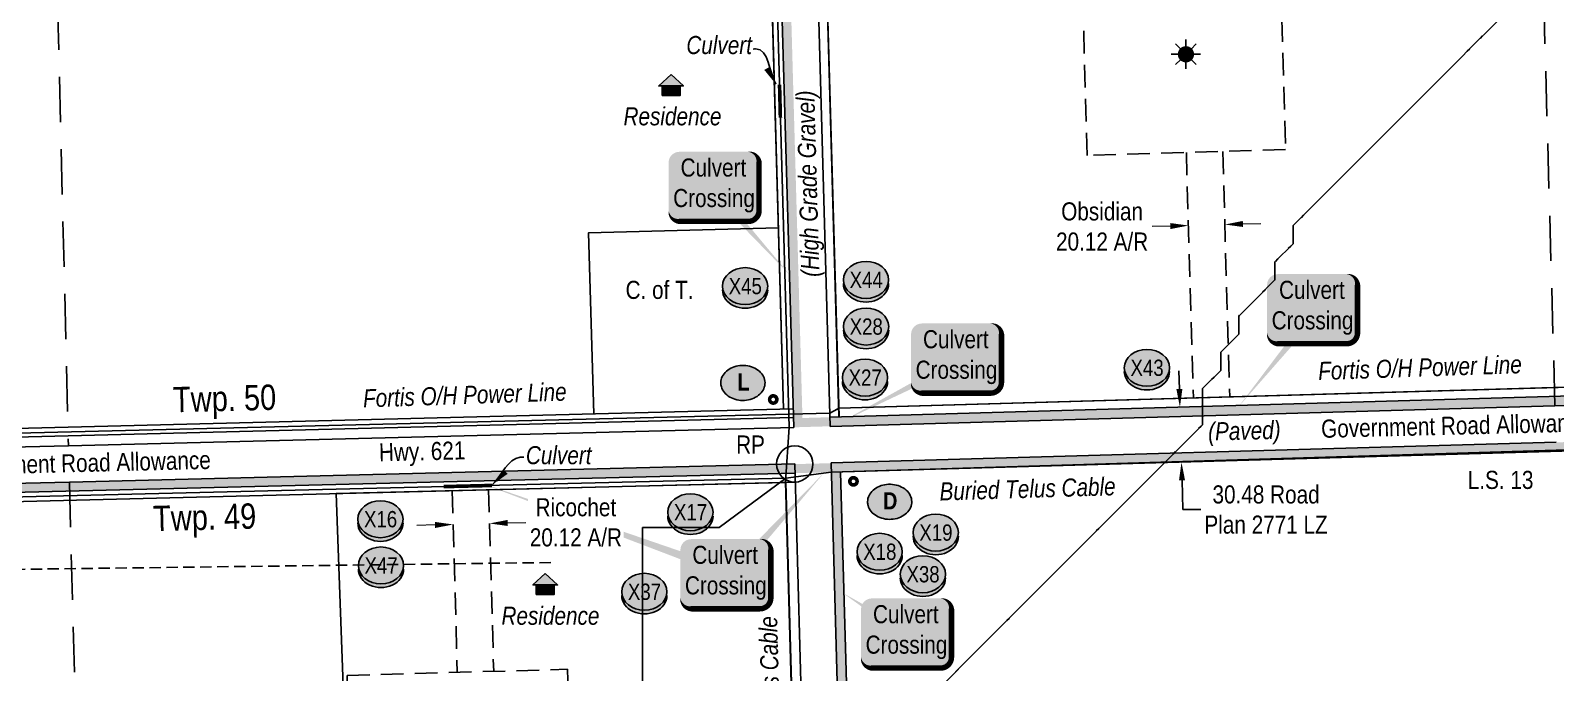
# Model space of a CAD drawing. Extents: x 629055 to 633377, y 5904225 to 5907946.
# Drawn here: x 631216 to 632059, y 5905075 to 5905430 of the extents above; entities that cross this region are included whole.
import ezdxf
from ezdxf.enums import TextEntityAlignment as Align

# ---------------------------------------------------------------- set-up
doc = ezdxf.new("R2010")
doc.units = 0
doc.header["$LTSCALE"] = 5
doc.header["$PDSIZE"] = 5
for name, pattern in [('foc-ACCESSROAD', [3.75, 2.5, -1.25]), ('foc-LSD', [8, 5, -3]), ('foc-WHEELTRACKS', [2, 0.4, -1.6]), ('UG_PIPE', [1.875, 1.25, -0.625])]:
    doc.linetypes.add(name, pattern=pattern)
for name, color, linetype in [('35', 37, 'Continuous'), ('AS-FENCE', 48, 'foc-FENCE'), ('AS-PIPE-UG', 44, 'UG_PIPE'), ('AS-POWER', 104, 'foc-POWER'), ('AS-POWER-T', 104, 'Continuous'), ('AS-RESIDENCE', 14, 'Continuous'), ('AS-TELEPHONE-T', 224, 'Continuous'), ('AS-TELUS', 224, 'foc-TEL'), ('C-AR', 13, 'foc-ACCESSROAD'), ('C-WS', 13, 'foc-ACCESSROAD'), ('C-WS-S', 13, 'Continuous'), ('CG-NOTES', 7, 'Continuous'), ('D-TXT', 6, 'Continuous'), ('F-AR', 190, 'foc-ACCESSROAD'), ('F-WS', 190, 'foc-ACCESSROAD'), ('L-ROAD-T', 7, 'Continuous'), ('L-SEC', 7, 'Continuous'), ('L-SECTION-LSD', 7, 'foc-LSD'), ('L-TITLEDB', 4, 'Continuous'), ('L-TITLEDB-T', 4, 'Continuous'), ('P-CROSSINGS', 250, 'Continuous'), ('T-WATER-P3', 160, 'foc-WHEELTRACKS'), ('T-WATER-T', 170, 'Continuous')]:
    doc.layers.add(name, color=color, linetype=linetype)
for name, color, linetype, lineweight in [('AS-GENERAL', 48, 'Continuous', 18), ('C-AR-T', 13, 'Continuous', 9), ('F-AR-T', 190, 'Continuous', 9), ('T-TEXT', 48, 'Continuous', 18)]:
    doc.layers.add(name, color=color, linetype=linetype, lineweight=lineweight)
for name, color, linetype, true_color in [('oil_and_gas_wells_dh', 7, 'Continuous', 0x49344a), ('oil_and_gas_wells_pt', 7, 'Continuous', 0x2ae332), ('P-PROPOSED-WL3', 92, 'Continuous', 0x00bd00), ('P-PROPOSED-WL4', 7, 'Continuous', 0x5b5bc8)]:
    doc.layers.add(name, color=color, linetype=linetype, true_color=true_color)
doc.styles.add('100L', font='ARIALN.TTF', dxfattribs={"height": 11})
doc.styles.add('80', font='ARIALN.TTF', dxfattribs={"height": 10})
doc.styles.add('80CG', font='ARIALN.TTF', dxfattribs={"height": 10})
doc.styles.add('80L', font='ARIALN.TTF', dxfattribs={"height": 10})
doc.styles.add('80LS', font='ARIALNI.TTF', dxfattribs={"height": 10})
doc.styles.add('BOLD', font='ARIALNB.TTF')
doc.styles.add('Crossing', font='ARIALN.TTF', dxfattribs={"height": 10})
doc.styles.add('foc-LtypeFont', font='ARIALN.TTF', dxfattribs={"height": 7.35})
doc.linetypes.add('foc-FENCE', pattern='A,10,-1,["X",foc-LtypeFont,S=0.2,R=0,X=-0.625,Y=-0.75],-1.24', length=12.24)
doc.linetypes.add('foc-FENCE-NOLINE', pattern='A,0,-6,["X",foc-LtypeFont,S=0.2,R=0,X=-0.625,Y=-0.75],-6.24', length=12.24)
doc.linetypes.add('foc-POWER', pattern='A,6,-1,["P",foc-LtypeFont,S=0.2,R=0,X=-0.625,Y=-0.75],-1.24,4', length=12.24)
doc.linetypes.add('foc-POWER-NOLINE', pattern='A,0,-4,["P",foc-LtypeFont,S=0.2,R=0,X=-0.625,Y=-0.75],-8.24', length=12.24)
doc.linetypes.add('foc-TEL', pattern='A,2,-1,["T",foc-LtypeFont,S=0.2,R=0,X=-0.425,Y=-0.75],-1.24,8', length=12.24)
doc.linetypes.add('foc-TOPO-flowdirection-NOLINE', pattern='A,0,[">",foc-LtypeFont,S=0.3,R=0,X=0,Y=-0.945],-20,[">",foc-LtypeFont,S=0.3,R=0,X=0,Y=-0.945],0', length=20)
doc.dimstyles.new('Compass 5 000', dxfattribs={"dimscale": 5, "dimtxt": 9, "dimasz": 2, "dimexe": 0.2, "dimexo": 0.0625, "dimgap": 0.5, "dimtad": 0, "dimtih": 1, "dimtoh": 1, "dimzin": 0, "dimdsep": 46, "dimtxsty": '80CG', "dimcen": 0.1, "dimse1": 1, "dimse2": 1, "dimclrd": 256, "dimclrt": 256, "dimaunit": 1, "dimadec": 4, "dimazin": 0, "dimtfac": 0.06, "dimtofl": 0, "dimtmove": 0, "dimatfit": 1, "dimfxl": 0.2, "dimtolj": 1, "dimtzin": 0, "dimlwd": -1, "dimarcsym": 0})

# ---------------------------------------------------------------- blocks, each defined once
blk = doc.blocks.new('*D650')
at = {"layer": 'L-TITLEDB-T', "transparency": 16777216}
for p, q in [((631616.05, 5905454.06), (631601.1, 5905453.64)), ((631666.5, 5905455.48), (631676.5, 5905455.76))]:
    blk.add_line(p, q, dxfattribs=at)
for points in [[(631616.01, 5905455.73), (631616.1, 5905452.39), (631626.05, 5905454.34)], [(631666.46, 5905457.14), (631666.55, 5905453.81), (631656.51, 5905455.19)]]:
    blk.add_solid(points, dxfattribs=at)
at = {"layer": 'L-TITLEDB-T', "transparency": 16777216, "insert": (631565.1, 5905453.64), "char_height": 10, "attachment_point": 5, "style": '80CG'}
blk.add_mtext('\\A1;30.48 Road \\PPlan 5805 LZ', dxfattribs=at)
blk = doc.blocks.new('label_road_paved')
at = {"layer": 'L-ROAD-T', "style": '80L'}
blk.add_text('Government Road Allowance', height=10, dxfattribs=at).set_placement((0, 0), align=Align.MIDDLE_CENTER)
at = {"layer": 'T-TEXT', "style": '80LS'}
blk.add_text('(Paved)', height=10, dxfattribs=at).set_placement((-116.94, 0), align=Align.MIDDLE_CENTER)
blk = doc.blocks.new('res_occ')
for points in [[(0.1, 0.89), (-1.26, -0.37), (1.46, -0.37)], [(-0.9, -1.43), (1.1, -1.43), (1.1, -0.37), (-0.9, -0.37)]]:
    blk.add_hatch(color=14).paths.add_polyline_path(points)
at = {"color": 14}
for points in [[(0.1, 0.89), (-1.26, -0.37), (1.46, -0.37)], [(-0.9, -1.43), (1.1, -1.43), (1.1, -0.37), (-0.9, -0.37)]]:
    blk.add_lwpolyline(points, close=True, dxfattribs=at)
blk = doc.blocks.new('*D677')
at = {"layer": 'L-TITLEDB-T', "transparency": 16777216}
for p, q in [((631851.41, 5905231.68), (631851.12, 5905241.67)), ((631852.86, 5905181.27), (631853.33, 5905165.05)), ((631853.33, 5905165.05), (631863.33, 5905165.05))]:
    blk.add_line(p, q, dxfattribs=at)
for points in [[(631853.08, 5905231.73), (631849.75, 5905231.63), (631851.7, 5905221.68)], [(631854.53, 5905181.31), (631851.2, 5905181.22), (631852.58, 5905191.26)]]:
    blk.add_solid(points, dxfattribs=at)
at = {"layer": 'L-TITLEDB-T', "transparency": 16777216, "insert": (631899.33, 5905165.05), "char_height": 10, "attachment_point": 5, "style": '80CG'}
blk.add_mtext('\\A1;30.48 Road \\PPlan 2771 LZ', dxfattribs=at)
blk = doc.blocks.new('*D680')
at = {"layer": 'F-AR-T', "transparency": 16777216}
for p, q in [((631480.08, 5905157.69), (631490.07, 5905157.97)), ((631439.98, 5905156.57), (631429.98, 5905156.29))]:
    blk.add_line(p, q, dxfattribs=at)
for points in [[(631439.93, 5905158.24), (631440.02, 5905154.9), (631449.97, 5905156.85)], [(631480.03, 5905159.36), (631480.12, 5905156.03), (631470.08, 5905157.41)]]:
    blk.add_solid(points, dxfattribs=at)
at = {"layer": 'F-AR-T', "transparency": 16777216, "insert": (631517.81, 5905157.97), "char_height": 10, "attachment_point": 5, "style": '80CG', "bg_fill": 3, "box_fill_scale": 1.1, "bg_fill_color": 256, "bg_fill_true_color": 13158600, "bg_fill_transparency": 0}
blk.add_mtext('\\A1;Ricochet\\P20.12 A/R', dxfattribs=at)
blk = doc.blocks.new('RP')
at = {"layer": '35', "color": 3}
blk.add_circle((0, 0), 10, dxfattribs=at)
at = {"layer": '35', "color": 3, "style": '80'}
blk.add_attdef('RP_001', (-32.36, 5.75), '', height=10, dxfattribs=at)
blk = doc.blocks.new('AA')
at = {"const_width": 4}
blk.add_lwpolyline([(-1, 0, 1), (1, 0, 1)], format="xyb", close=True, dxfattribs=at)
blk.add_circle((0, 0), 2)
blk = doc.blocks.new('Route_Letters')
h = blk.add_hatch(color=255)
h.dxf.hatch_style = 1
edge = h.paths.add_edge_path()
edge.add_ellipse((-0.12, 0.46), major_axis=(-11.97, 0), ratio=0.789318, start_angle=0, end_angle=360)
at = {"color": 5}
blk.add_open_spline([(-12.34, 0.46), (-12.34, -0.25), (-12.24, -0.97), (-11.72, -2.79), (-11.14, -3.88), (-9.56, -5.81), (-8.54, -6.66), (-6.22, -8.02), (-4.9, -8.54), (-2.12, -9.17), (-0.66, -9.3), (2.22, -9.13), (3.64, -8.84), (6.27, -7.89), (7.48, -7.22), (9.54, -5.6), (10.38, -4.64), (11.6, -2.54), (11.97, -1.4), (12.18, 0.91), (12.02, 2.08), (11.2, 4.3), (10.54, 5.35), (8.8, 7.2), (7.72, 7.99), (5.29, 9.24), (3.93, 9.68), (1.11, 10.18), (-0.35, 10.23), (-3.22, 9.91), (-4.61, 9.55), (-7.16, 8.47), (-8.32, 7.75), (-10.24, 6.02), (-11, 5.02), (-12.05, 2.86), (-12.32, 1.7), (-12.34, 0.52), (-12.34, 0.49), (-12.34, 0.46)], degree=3, knots=[0, 0, 0, 0, 0.219529, 0.219529, 0.575727, 0.575727, 0.931924, 0.931924, 1.288121, 1.288121, 1.644318, 1.644318, 2.000515, 2.000515, 2.356712, 2.356712, 2.712909, 2.712909, 3.069107, 3.069107, 3.425304, 3.425304, 3.781501, 3.781501, 4.137698, 4.137698, 4.493895, 4.493895, 4.850092, 4.850092, 5.20629, 5.20629, 5.562487, 5.562487, 5.918684, 5.918684, 6.274881, 6.274881, 6.283185, 6.283185, 6.283185, 6.283185], dxfattribs=at)
at = {"color": 14, "style": 'BOLD'}
blk.add_attdef('A', text='', height=9.5, dxfattribs=at).set_placement((0.22, 0.98), align=Align.MIDDLE)
blk = doc.blocks.new('xing2')
h = blk.add_hatch(color=50)
h.dxf.hatch_style = 1
edge = h.paths.add_edge_path()
edge.add_ellipse((0, 0), major_axis=(-12.5, 0), ratio=0.816297, start_angle=0, end_angle=360)
h = blk.add_hatch(color=250)
h.dxf.hatch_style = 1
edge = h.paths.add_edge_path()
edge.add_ellipse((0, -2.05), major_axis=(-12.5, 0), ratio=0.816297, start_angle=0, end_angle=180)
edge.add_line((12.5, -2.05), (12.5, 0))
edge.add_ellipse((0, 0), major_axis=(-12.5, 0), ratio=0.816297, start_angle=0, end_angle=180, ccw=False)
edge.add_line((-12.5, 0), (-12.5, -2.05))
at = {"color": 250}
blk.add_ellipse((0, 0), major_axis=(-12.5, 0), ratio=0.816297, dxfattribs=at)
blk.add_ellipse((0, -2.05), major_axis=(-12.5, 0), ratio=0.816297, start_param=0, end_param=3.141593, dxfattribs=at)
at = {"color": 250, "style": 'Crossing'}
blk.add_attdef('CROSSING', text='', height=9, dxfattribs=at).set_placement((0.09, 0.02), align=Align.MIDDLE_CENTER)
at = {"color": 250, "style": 'Crossing', "flags": 1}
for tag, p in [('OWNER', (0.09, -12.49)), ('DESCRIPTION', (0.09, -25.77)), ('LOCATION', (0.09, -39.3)), ('DWG_REF', (0.09, -52.84))]:
    blk.add_attdef(tag, text='', height=9, dxfattribs=at).set_placement(p, align=Align.MIDDLE_CENTER)
blk = doc.blocks.new('GAS')
h = blk.add_hatch(color=255)
h.dxf.hatch_style = 1
edge = h.paths.add_edge_path()
edge.add_arc((0, 0), 0.9, 0, 360)
for p, q in [((-0.81, 0), (-1.62, 0)), ((-0.57, 0.57), (-1.14, 1.14)), ((0, 0.81), (0, 1.62)), ((0.57, 0.57), (1.14, 1.14)), ((1.62, 0), (0.81, 0)), ((-0.57, -0.57), (-1.14, -1.14)), ((0, -0.81), (0, -1.62)), ((1.14, -1.14), (0.57, -0.57))]:
    blk.add_line(p, q)
blk.add_circle((0, 0), 0.8)
blk = doc.blocks.new('*D747')
at = {"layer": 'C-AR-T', "transparency": 16777216}
for p, q in [((631846.42, 5905321.75), (631836.43, 5905321.46)), ((631886.52, 5905322.91), (631896.51, 5905323.2))]:
    blk.add_line(p, q, dxfattribs=at)
for points in [[(631846.37, 5905323.42), (631846.47, 5905320.09), (631856.42, 5905322.04)], [(631886.47, 5905324.57), (631886.57, 5905321.24), (631876.52, 5905322.62)]]:
    blk.add_solid(points, dxfattribs=at)
at = {"layer": 'C-AR-T', "transparency": 16777216, "insert": (631808.69, 5905321.46), "char_height": 10, "attachment_point": 5, "style": '80CG'}
blk.add_mtext('\\A1;Obsidian\\P20.12 A/R', dxfattribs=at)
blk = doc.blocks.new('*U772')
h = blk.add_hatch(color=254)
edge = h.paths.add_edge_path()
edge.add_line((-19, -20), (19, -20))
edge.add_arc((19, -14), 6, 270, 360)
edge.add_line((25, -14), (25, 12.5))
edge.add_arc((19, 12.5), 6, 0, 90)
edge.add_line((19, 18.5), (-19, 18.5))
edge.add_arc((-19, 12.5), 6, 90, 180)
edge.add_line((-25, 12.5), (-25, -14))
edge.add_arc((-19, -14), 6, 180, 270)
at = {"color": 160, "flags": 128}
blk.add_lwpolyline([(-19, -20, 3, 3, 0), (19, -20, 3, 3, 0.414214), (25, -14, 3, 3, 0), (25, 12.5, 3, 0, 0.414214), (19, 18.5, 0, 0, 0), (-19, 18.5, 0, 0, 0.414214), (-25, 12.5, 0, 0, 0), (-25, -14, 0, 3, 0.414214)], format="xyseb", close=True, dxfattribs=at)
at = {"color": 160, "style": '80'}
blk.add_attdef('ENTER_TEXT_001', (-26.85, -4.92), '', height=10, dxfattribs=at)

msp = doc.modelspace()

# ---------------------------------------------------------------- linework, layer by layer
at = {"layer": 'AS-FENCE', "linetype": 'foc-FENCE-NOLINE', "flags": 128}
msp.add_lwpolyline([(631632.609, 5905220.644), (631610.664, 5906002.452)], dxfattribs=at)
at = {"layer": 'AS-GENERAL', "const_width": 1.999, "flags": 128}
for points in [[(631630.848, 5905381.618), (631630.392, 5905399.896)], [(631471.401, 5905178.409), (631444.738, 5905177.77)]]:
    msp.add_lwpolyline(points, dxfattribs=at)
at = {"layer": 'AS-PIPE-UG', "flags": 128}
msp.add_lwpolyline([(631503.927, 5905135.818), (630845.004, 5905127.387), (630843.678, 5905176.366)], dxfattribs=at)
at = {"layer": 'AS-POWER', "linetype": 'foc-POWER-NOLINE', "flags": 128}
for points in [[(631663.207, 5905216.536), (631637.972, 5906115.553)], [(631663.235, 5905221.132), (633286.125, 5905267.767)]]:
    msp.add_lwpolyline(points, dxfattribs=at)
at = {"layer": 'AS-POWER', "flags": 128}
msp.add_lwpolyline([(630033.659, 5905178.297), (631658.128, 5905218.434), (631662.598, 5905220.795)], dxfattribs=at)
at = {"layer": 'AS-TELUS', "flags": 128}
for points in [[(631658.8, 5904289.173), (631633.738, 5905180.415), (631635.674, 5905210.658), (631610.3, 5906114.803)], [(630014.127, 5905142.861), (631633.864, 5905182.378)]]:
    msp.add_lwpolyline(points, dxfattribs=at)
at = {"layer": 'C-AR'}
for p, q in [((631855.254, 5905362.409), (631859.163, 5905226.779)), ((631875.36, 5905362.988), (631879.268, 5905227.358))]:
    msp.add_line(p, q, dxfattribs=at)
at = {"layer": 'C-WS'}
msp.add_lwpolyline([(631800.43, 5905360.831), (631797.367, 5905470.473), (631907.016, 5905473.629), (631910.079, 5905363.987)], close=True, dxfattribs=at)
at = {"layer": 'F-AR'}
for p, q in [((631449.451, 5905175.56), (631452.259, 5905075.129)), ((631469.556, 5905176.122), (631472.365, 5905075.691))]:
    msp.add_line(p, q, dxfattribs=at)
at = {"layer": 'F-WS'}
msp.add_lwpolyline([(631394.75, 5904951.593), (631391.343, 5905073.426), (631513.176, 5905076.833), (631516.583, 5904954.999)], close=True, dxfattribs=at)
at = {"layer": 'L-SEC'}
for p, q in [((631626.968, 5905612.659), (631638.204, 5905210.374)), ((631658.306, 5905210.954), (631647.07, 5905613.24)), ((632459.763, 5905234.024), (632059.034, 5905222.489)), ((632059.034, 5905222.489), (631658.306, 5905210.954)), ((632059.034, 5905222.489), (632059.034, 5905222.489)), ((631638.204, 5905210.374), (631237.311, 5905200.374)), ((631237.311, 5905200.374), (630836.416, 5905190.375)), ((631658.868, 5905190.85), (632059.595, 5905202.385)), ((631670.098, 5904788.968), (631658.868, 5905190.85)), ((631237.807, 5905180.271), (631638.765, 5905190.272)), ((631638.765, 5905190.272), (631649.994, 5904788.4)), ((630836.848, 5905170.269), (631237.807, 5905180.271))]:
    msp.add_line(p, q, dxfattribs=at)
at = {"layer": 'L-SECTION-LSD'}
for p, q in [((632059.034, 5905222.489), (632036.677, 5906027.084)), ((631217.534, 5906004.018), (631237.311, 5905200.374)), ((631237.807, 5905180.271), (631259.894, 5904376.548))]:
    msp.add_line(p, q, dxfattribs=at)
at = {"layer": 'L-TITLEDB'}
for p, q in [((631607.513, 5906114.727), (631632.609, 5905220.644)), ((631637.972, 5906115.553), (631663.346, 5905216.256)), ((631664.175, 5905185.835), (631689.435, 5904289.971)), ((631633.846, 5905180.112), (631658.972, 5904289.177))]:
    msp.add_line(p, q, dxfattribs=at)
at = {"layer": 'L-TITLEDB', "flags": 128}
for points in [[(631629.801, 5905320.695), (631524.863, 5905318.032), (631527.671, 5905217.983)], [(632459.516, 5905244.081), (631663.235, 5905221.132)], [(632459.619, 5905239.196), (631658.193, 5905216.108)], [(633261.995, 5905231.847), (631658.996, 5905185.688)], [(631637.914, 5905220.779), (630836.2, 5905200.446), (630033.465, 5905181.165)], [(631637.923, 5905215.898), (630836.303, 5905195.671), (630033.831, 5905175.76)], [(631638.888, 5905185.114), (630034.181, 5905145.591)], [(631639.027, 5905180.236), (630837.118, 5905160.186), (630034.25, 5905140.952)]]:
    msp.add_lwpolyline(points, dxfattribs=at)
msp.add_lwpolyline([(631640.703, 5904936.957), (631394.11, 5904931.24), (631385.383, 5905173.935), (631633.846, 5905180.112)], close=True, dxfattribs=at)
at = {"layer": 'oil_and_gas_wells_dh'}
msp.add_point((631855.045, 5905416.67), dxfattribs=at)
at = {"layer": 'oil_and_gas_wells_pt'}
msp.add_point((631855.045, 5905416.67), dxfattribs=at)
at = {"layer": 'P-PROPOSED-WL3', "flags": 128}
msp.add_lwpolyline([(631661.606, 5905188.272, 4.998, 4.998, 0), (631658.942, 5905188.206, 4.998, 4.998, 0), (631641.335, 5905187.771, 4.998, 4.998, 0), (631638.837, 5905187.712, 4.998, 4.998, 0), (630836.919, 5905167.862, 4.998, 4.998, 0), (630034.103, 5905148.26, 4.998, 4.998, 0), (630016.517, 5905147.828, 4.998, 4.998, 0), (630016.703, 5905140.514, 0, 0, 0)], format="xyseb", dxfattribs=at)
at = {"layer": 'P-PROPOSED-WL4', "const_width": 4.998, "flags": 128}
for points in [[(631640.412, 5905220.842), (631618.743, 5905996.572), (631616.245, 5905996.505), (631610.835, 5905996.36)], [(631661.677, 5905185.765), (631667.516, 5904978.677), (631670.018, 5904978.602)]]:
    msp.add_lwpolyline(points, dxfattribs=at)
at = {"layer": 'T-WATER-P3', "flags": 128}
msp.add_lwpolyline([(631084.25, 5904431.999), (631094.25, 5904442), (631104.25, 5904452), (631114.25, 5904461.999), (631124.25, 5904472), (631134.25, 5904481.999), (631144.25, 5904491.999), (631154.25, 5904501.999), (631164.25, 5904512), (631174.25, 5904521.999), (631184.25, 5904532), (631194.25, 5904541.999), (631204.25, 5904551.999), (631214.25, 5904562), (631224.25, 5904571.999), (631234.25, 5904581.999), (631244.25, 5904591.999), (631254.25, 5904602), (631264.25, 5904612), (631274.25, 5904622), (631284.25, 5904631.999), (631294.25, 5904641.999), (631304.25, 5904651.999), (631314.25, 5904661.999), (631324.25, 5904671.999), (631334.25, 5904682), (631344.25, 5904692), (631354.25, 5904702), (631364.25, 5904711.999), (631374.25, 5904721.999), (631384.25, 5904732), (631394.25, 5904742), (631404.25, 5904751.999), (631414.25, 5904761.999), (631424.25, 5904772), (631434.25, 5904781.999), (631444.25, 5904792), (631454.25, 5904801.999), (631464.25, 5904811.999), (631474.25, 5904821.999), (631484.25, 5904832), (631494.25, 5904841.999), (631504.25, 5904852), (631514.25, 5904861.999), (631524.25, 5904871.999), (631534.25, 5904882), (631544.25, 5904892), (631554.25, 5904901.999), (631564.25, 5904911.999), (631574.25, 5904921.999), (631584.25, 5904931.999), (631594.25, 5904942), (631604.25, 5904952), (631614.25, 5904962), (631624.25, 5904972), (631634.25, 5904982), (631644.25, 5904991.999), (631654.25, 5905001.999), (631664.25, 5905011.999), (631674.25, 5905021.999), (631684.25, 5905031.999), (631694.25, 5905042), (631704.25, 5905051.999), (631714.25, 5905061.999), (631724.25, 5905072), (631734.25, 5905081.999), (631744.25, 5905091.999), (631754.25, 5905102), (631764.25, 5905111.999), (631774.25, 5905122), (631784.25, 5905131.999), (631794.25, 5905142), (631804.25, 5905151.999), (631814.25, 5905161.999), (631824.25, 5905172), (631834.25, 5905181.999), (631844.25, 5905191.999), (631854.25, 5905202), (631864.25, 5905211.999), (631864.25, 5905222), (631864.25, 5905231.999), (631874.25, 5905241.999), (631874.25, 5905251.999), (631884.25, 5905261.999), (631884.25, 5905272), (631894.25, 5905281.999), (631904.25, 5905291.999), (631904.25, 5905302), (631914.25, 5905312), (631914.25, 5905321.999), (631924.25, 5905331.999), (631934.25, 5905341.999), (631944.25, 5905351.999), (631954.25, 5905361.999), (631964.25, 5905371.999), (631974.25, 5905381.999), (631984.25, 5905391.999), (631994.25, 5905402), (632004.25, 5905411.999), (632014.25, 5905421.999), (632024.25, 5905431.999), (632034.25, 5905442), (632044.25, 5905451.999), (632054.25, 5905461.999), (632064.25, 5905471.999), (632074.25, 5905471.999), (632084.25, 5905471.999), (632094.25, 5905471.999), (632104.25, 5905471.999), (632111.536, 5905472)], dxfattribs=at)
at = {"layer": 'T-WATER-P3', "linetype": 'foc-TOPO-flowdirection-NOLINE', "flags": 128}
msp.add_lwpolyline([(631084.25, 5904431.999), (631094.25, 5904442), (631104.25, 5904452), (631114.25, 5904461.999), (631124.25, 5904472), (631134.25, 5904481.999), (631144.25, 5904491.999), (631154.25, 5904501.999), (631164.25, 5904512), (631174.25, 5904521.999), (631184.25, 5904532), (631194.25, 5904541.999), (631204.25, 5904551.999), (631214.25, 5904562), (631224.25, 5904571.999), (631234.25, 5904581.999), (631244.25, 5904591.999), (631254.25, 5904602), (631264.25, 5904612), (631274.25, 5904622), (631284.25, 5904631.999), (631294.25, 5904641.999), (631304.25, 5904651.999), (631314.25, 5904661.999), (631324.25, 5904671.999), (631334.25, 5904682), (631344.25, 5904692), (631354.25, 5904702), (631364.25, 5904711.999), (631374.25, 5904721.999), (631384.25, 5904732), (631394.25, 5904742), (631404.25, 5904751.999), (631414.25, 5904761.999), (631424.25, 5904772), (631434.25, 5904781.999), (631444.25, 5904792), (631454.25, 5904801.999), (631464.25, 5904811.999), (631474.25, 5904821.999), (631484.25, 5904832), (631494.25, 5904841.999), (631504.25, 5904852), (631514.25, 5904861.999), (631524.25, 5904871.999), (631534.25, 5904882), (631544.25, 5904892), (631554.25, 5904901.999), (631564.25, 5904911.999), (631574.25, 5904921.999), (631584.25, 5904931.999), (631594.25, 5904942), (631604.25, 5904952), (631614.25, 5904962), (631624.25, 5904972), (631634.25, 5904982), (631644.25, 5904991.999), (631654.25, 5905001.999), (631664.25, 5905011.999), (631674.25, 5905021.999), (631684.25, 5905031.999), (631694.25, 5905042), (631704.25, 5905051.999), (631714.25, 5905061.999), (631724.25, 5905072), (631734.25, 5905081.999), (631744.25, 5905091.999), (631754.25, 5905102), (631764.25, 5905111.999), (631774.25, 5905122), (631784.25, 5905131.999), (631794.25, 5905142), (631804.25, 5905151.999), (631814.25, 5905161.999), (631824.25, 5905172), (631834.25, 5905181.999), (631844.25, 5905191.999), (631854.25, 5905202), (631864.25, 5905211.999), (631864.25, 5905222), (631864.25, 5905231.999), (631874.25, 5905241.999), (631874.25, 5905251.999), (631884.25, 5905261.999), (631884.25, 5905272), (631894.25, 5905281.999), (631904.25, 5905291.999), (631904.25, 5905302), (631914.25, 5905312), (631914.25, 5905321.999), (631924.25, 5905331.999), (631934.25, 5905341.999), (631944.25, 5905351.999), (631954.25, 5905361.999), (631964.25, 5905371.999), (631974.25, 5905381.999), (631984.25, 5905391.999), (631994.25, 5905402), (632004.25, 5905411.999), (632014.25, 5905421.999), (632024.25, 5905431.999), (632034.25, 5905442), (632044.25, 5905451.999), (632054.25, 5905461.999), (632064.25, 5905471.999), (632074.25, 5905471.999), (632084.25, 5905471.999), (632094.25, 5905471.999), (632104.25, 5905471.999), (632111.536, 5905472)], dxfattribs=at)
at = {"layer": 'T-WATER-T', "color": 160, "flags": 128}
for points in [[(631664.427, 5905213.459, 0, 4.996, 0), (631730.184, 5905247.232, 0, 0, 0)], [(631460.569, 5905181.507, 0, 4.996, 0), (631598.751, 5905131.483, 0, 0, 0)], [(631655.391, 5905185.845, 0, 4.996, 0), (631608.331, 5905134.218, 0, 0, 0)], [(631664.983, 5905119.245, 0, 4.996, 0), (631702.538, 5905095.306, 0, 0, 0)]]:
    msp.add_lwpolyline(points, format="xyseb", dxfattribs=at)

# ---------------------------------------------------------------- block references
at = {"layer": '35'}
msp.add_blockref('RP', (631638.765, 5905190.272), dxfattribs=at).add_auto_attribs({'RP_001': 'RP'})
at = {"layer": 'AS-RESIDENCE', "xscale": 4.998401599999999, "yscale": 4.998401599999999, "zscale": 4.998401599999999}
for p in [(631569.956, 5905401.04), (631500.383, 5905125.326)]:
    msp.add_blockref('res_occ', p, dxfattribs=at)
at = {"layer": 'AS-RESIDENCE', "xscale": 1.000012424126057, "yscale": 1.000012424126057, "zscale": 1.000012424126057, "rotation": 1.373654649846094}
for p in [(632004.227, 5905211.495), (631241.5, 5905190.787)]:
    msp.add_blockref('label_road_paved', p, dxfattribs=at)
at = {"layer": 'C-WS-S', "color": 5, "xscale": 5, "yscale": 5, "zscale": 5}
msp.add_blockref('GAS', (631855.045, 5905416.67), dxfattribs=at)
at = {"layer": 'CG-NOTES'}
ref = msp.add_blockref('*U772', (631594.076, 5905344.301), dxfattribs=dict(at, xscale=0.999808974975723, yscale=0.999808974975723, zscale=0.999808974975723))
ref.add_attrib('ENTER_TEXT_001', 'Culvert', (631575.699, 5905349.104), dxfattribs={"layer": '0', "color": 160, "height": 9.9981, "style": '80'})
ref.add_attrib('ENTER_TEXT_002', 'Crossing', (631571.604, 5905332.263), dxfattribs={"layer": '0', "color": 160, "height": 9.9981, "style": '80'})
ref = msp.add_blockref('*U772', (631728.078, 5905249.418), dxfattribs=dict(at, xscale=0.999808974975723, yscale=0.999808974975723, zscale=0.999808974975723))
ref.add_attrib('ENTER_TEXT_001', 'Culvert', (631709.702, 5905254.22), dxfattribs={"layer": '0', "color": 160, "height": 9.9981, "style": '80'})
ref.add_attrib('ENTER_TEXT_002', 'Crossing', (631705.606, 5905237.38), dxfattribs={"layer": '0', "color": 160, "height": 9.9981, "style": '80'})
at = {"layer": 'CG-NOTES', "color": 1, "xscale": 0.999678, "yscale": 0.999678, "zscale": 0.999678}
for p, values in [((631610.262, 5905234.622), {'A': 'L'}), ((631691.38, 5905168.917), {'A': 'D'})]:
    msp.add_blockref('Route_Letters', p, dxfattribs=at).add_auto_attribs(values)
for p in [(631626.911, 5905225.92), (631671.243, 5905180.683)]:
    msp.add_blockref('AA', p, dxfattribs=at)
at = {"layer": 'CG-NOTES'}
ref = msp.add_blockref('*U772', (631600.58, 5905130.253), dxfattribs=dict(at, xscale=0.999808974975723, yscale=0.999808974975723, zscale=0.999808974975723))
ref.add_attrib('ENTER_TEXT_001', 'Culvert', (631582.204, 5905135.056), dxfattribs={"layer": '0', "color": 160, "height": 9.9981, "style": '80'})
ref.add_attrib('ENTER_TEXT_002', 'Crossing', (631578.109, 5905118.215), dxfattribs={"layer": '0', "color": 160, "height": 9.9981, "style": '80'})
ref = msp.add_blockref('*U772', (631700.432, 5905097.492), dxfattribs=dict(at, xscale=0.999808974975723, yscale=0.999808974975723, zscale=0.999808974975723))
ref.add_attrib('ENTER_TEXT_001', 'Culvert', (631682.055, 5905102.294), dxfattribs={"layer": '0', "color": 160, "height": 9.9981, "style": '80'})
ref.add_attrib('ENTER_TEXT_002', 'Crossing', (631677.96, 5905085.453), dxfattribs={"layer": '0', "color": 160, "height": 9.9981, "style": '80'})
at = {"layer": 'P-CROSSINGS', "color": 6, "xscale": 0.999678, "yscale": 0.999678, "zscale": 0.999678}
for p, values in [((631678.202, 5905291.983), {'CROSSING': 'X44'}), ((631611.362, 5905288.574), {'CROSSING': 'X45'}), ((631678.223, 5905266.207), {'CROSSING': 'X28'}), ((631833.465, 5905243.42), {'CROSSING': 'X43'}), ((631677.648, 5905237.98), {'CROSSING': 'X27'}), ((631409.768, 5905159.758), {'CROSSING': 'X16'}), ((631581.111, 5905163.568), {'CROSSING': 'X17'}), ((631716.748, 5905152.358), {'CROSSING': 'X19'}), ((631685.725, 5905141.768), {'CROSSING': 'X18'}), ((631410.075, 5905134.221), {'CROSSING': 'X47'}), ((631709.626, 5905129.336), {'CROSSING': 'X38'}), ((631555.652, 5905119.653), {'CROSSING': 'X37'})]:
    msp.add_blockref('xing2', p, dxfattribs=at).add_auto_attribs(values)

# ---------------------------------------------------------------- texts
at = {"layer": 'AS-TELEPHONE-T', "char_height": 9.9968, "attachment_point": 1, "style": '80L'}
for insert, rotation in [((631718.332, 5905180.046), 1.741908), ((631621.581, 5905008.336), 91.486944)]:
    msp.add_mtext_dynamic_manual_height_columns('\\pi0.33008;{\\fArial Narrow|b0|i1|c0|p34;Buried Telus Cable}', width=97.26638, gutter_width=100.032, heights=[0], dxfattribs=dict(at, insert=insert, rotation=rotation))
at = {"layer": 'D-TXT', "color": 3, "char_height": 14, "attachment_point": 1, "rotation": 1.478772, "style": '80L'}
for s, insert in [('Twp. 50', (631294.931, 5905232.781)), ('Twp. 49', (631283.917, 5905167.124))]:
    msp.add_mtext_dynamic_manual_height_columns(s, width=101.42806, gutter_width=47.515, heights=[0], dxfattribs=dict(at, insert=insert))
at = {"layer": 'L-TITLEDB-T', "insert": (631408.84, 5905201.669), "char_height": 10.0001, "attachment_point": 1, "rotation": 1.430663, "style": '80L'}
msp.add_mtext_dynamic_manual_height_columns('Hwy. 621', width=119.72473, gutter_width=50.016, heights=[0], dxfattribs=at)
at = {"layer": 'T-TEXT', "style": '80LS'}
msp.add_text('(High Grade Gravel)', height=9.9968, rotation=91.581942, dxfattribs=at).set_placement((631646.04, 5905345.145), align=Align.MIDDLE_CENTER)
at = {"layer": 'T-TEXT', "char_height": 9.99678, "attachment_point": 1, "style": '80L'}
for insert in [(631578.877, 5905426.782), (631490.197, 5905200.15)]:
    msp.add_mtext_dynamic_manual_height_columns('{\\fArial Narrow|b0|i1|c0|p34;Culvert}', width=36.31419, gutter_width=50, heights=[0], dxfattribs=dict(at, insert=insert))

# ---------------------------------------------------------------- dimensions: what is measured, and where the dimension line sits
at = {"layer": 'C-AR-T', "color": 5}
dim = msp.add_aligned_dim(p1=(631876.612, 5905319.531), p2=(631856.507, 5905318.952), distance=-3.089, text='Obsidian\\P20.12 A/R', dimstyle='Compass 5 000', dxfattribs=at)
dim.commit()
dim.dimension.update_dxf_attribs({"geometry": '*D747', "text_midpoint": (631808.691, 5905321.464)})
at = {"layer": 'L-TITLEDB-T', "color": 2}
dim = msp.add_linear_dim(base=(631656.508, 5905455.195), p1=(631627.439, 5905404.829), p2=(631657.897, 5905405.684), angle=1.607827, text='30.48 Road \\PPlan 5805 LZ', dimstyle='Compass 5 000', dxfattribs=at)
dim.commit()
dim.dimension.update_dxf_attribs({"geometry": '*D650', "text_midpoint": (631565.096, 5905453.639), "dimtype": 161})
at = {"layer": 'L-TITLEDB-T', "color": 5}
dim = msp.add_linear_dim(base=(631852.576, 5905191.262), p1=(631778.066, 5905219.561), p2=(631778.942, 5905189.141), angle=271.64991, text='30.48 Road \\PPlan 2771 LZ', dimstyle='Compass 5 000', dxfattribs=at)
dim.commit()
dim.dimension.update_dxf_attribs({"geometry": '*D677', "text_midpoint": (631899.331, 5905165.045), "dimtype": 161})

# ---------------------------------------------------------------- leaders
at = {"layer": 'T-TEXT', "path_type": 1}
for points in [[(631628.367, 5905400.174), (631617.183, 5905419.642), (631615.785, 5905419.549)], [(631471.773, 5905178.956), (631487.06, 5905194.01), (631489.084, 5905194.122)]]:
    msp.add_leader(points, dimstyle='Compass 5 000', override={"dimgap": 0.5, "dimtad": 0}, dxfattribs=at)

# ---------------------------------------------------------------- next in the draw order: texts
at = {"layer": 'AS-POWER-T', "insert": (631399.967, 5905231.482), "char_height": 9.99272, "attachment_point": 1, "rotation": 1.951123, "style": '80L', "bg_fill": 2}
msp.add_mtext_dynamic_manual_height_columns('{\\fArial Narrow|b0|i1|c0|p34;Fortis O/H Power Line}', width=112.45541, gutter_width=50.016, heights=[0], dxfattribs=at)
at = {"layer": 'AS-RESIDENCE', "char_height": 10, "attachment_point": 1, "style": '80L', "bg_fill": 3, "box_fill_scale": 1.15, "bg_fill_color": 256, "bg_fill_true_color": 256, "bg_fill_transparency": 0}
for insert in [(631543.711, 5905387.416), (631476.256, 5905111.416)]:
    msp.add_mtext_dynamic_manual_height_columns('\\pi0.43893;{\\fArial Narrow|b0|i1|c0|p34;Residence}', width=54.16571, gutter_width=50.016, heights=[0], dxfattribs=dict(at, insert=insert))
at = {"layer": 'L-SECTION-LSD', "insert": (632008.917, 5905186.484), "char_height": 10, "attachment_point": 1, "style": '100L', "bg_fill": 3, "box_fill_scale": 1.5, "bg_fill_color": 256, "bg_fill_transparency": 0}
msp.add_mtext_dynamic_manual_height_columns('\\pi1.9007;L.S. 13', width=36.84608, gutter_width=55.018, heights=[0], dxfattribs=at)
at = {"layer": 'L-TITLEDB-T', "insert": (631544.956, 5905291.486), "char_height": 9.9968, "attachment_point": 1, "style": '80L', "bg_fill": 2}
msp.add_mtext_dynamic_manual_height_columns('\\pi0.32865;C. of T.', width=36.68262, gutter_width=50.016, heights=[0], dxfattribs=at)

# ---------------------------------------------------------------- next in the draw order: dimensions: what is measured, and where the dimension line sits
at = {"layer": 'F-AR-T', "color": 5}
dim = msp.add_linear_dim(base=(631449.974, 5905156.851), p1=(631471.059, 5905122.386), p2=(631450.953, 5905121.824), angle=181.601788, text='Ricochet\\P20.12 A/R', dimstyle='Compass 5 000', override={"dimtfill": 1}, dxfattribs=at)
dim.commit()
dim.dimension.update_dxf_attribs({"geometry": '*D680', "text_midpoint": (631517.807, 5905157.972), "dimtype": 161})

# ---------------------------------------------------------------- next in the draw order: linework, layer by layer
at = {"layer": 'AS-TELUS', "flags": 128}
msp.add_lwpolyline([(631593.175, 5905042.613), (631554.72, 5905042.613), (631554.72, 5905155.094), (631596.927, 5905155.094), (631633.864, 5905182.378), (631658.996, 5905185.688), (633261.947, 5905234.436), (633261.303, 5905257.126), (633261.235, 5905259.583), (633361.41, 5905262.639)], dxfattribs=at)
at = {"layer": 'P-PROPOSED-WL3', "const_width": 4.998, "flags": 128}
msp.add_lwpolyline([(631640.412, 5905220.842), (631640.628, 5905213.102), (631851.787, 5905219.185), (632233.019, 5905230.168), (632459.688, 5905236.698), (632460.391, 5905211.265), (632410.421, 5905209.826), (631852.519, 5905193.76), (631661.606, 5905188.272)], dxfattribs=at)
at = {"layer": 'T-WATER-T', "color": 160, "flags": 128}
msp.add_lwpolyline([(631636.045, 5905294.771, 0, 4.996, 0), (631592.038, 5905343.518, 0, 0, 0)], format="xyseb", dxfattribs=at)

# ---------------------------------------------------------------- next in the draw order: texts
at = {"layer": 'AS-POWER-T', "insert": (631927.952, 5905246.62), "char_height": 9.99272, "attachment_point": 1, "rotation": 1.951123, "style": '80L', "bg_fill": 2}
msp.add_mtext_dynamic_manual_height_columns('{\\fArial Narrow|b0|i1|c0|p34;Fortis O/H Power Line}', width=112.45541, gutter_width=50.016, heights=[0], dxfattribs=at)

# ---------------------------------------------------------------- next in the draw order: linework, layer by layer
at = {"layer": 'T-WATER-T', "color": 160, "flags": 128}
msp.add_lwpolyline([(631883.886, 5905221.622, 0, 4.996, 0), (631926.992, 5905274.522, 0, 0, 0)], format="xyseb", dxfattribs=at)

# ---------------------------------------------------------------- next in the draw order: block references
at = {"layer": 'CG-NOTES'}
ref = msp.add_blockref('*U772', (631924.886, 5905276.708), dxfattribs=dict(at, xscale=0.999808974975723, yscale=0.999808974975723, zscale=0.999808974975723))
ref.add_attrib('ENTER_TEXT_001', 'Culvert', (631906.51, 5905281.51), dxfattribs={"layer": '0', "color": 160, "height": 9.9981, "style": '80'})
ref.add_attrib('ENTER_TEXT_002', 'Crossing', (631902.414, 5905264.669), dxfattribs={"layer": '0', "color": 160, "height": 9.9981, "style": '80'})

doc.saveas('drawing.dxf')
